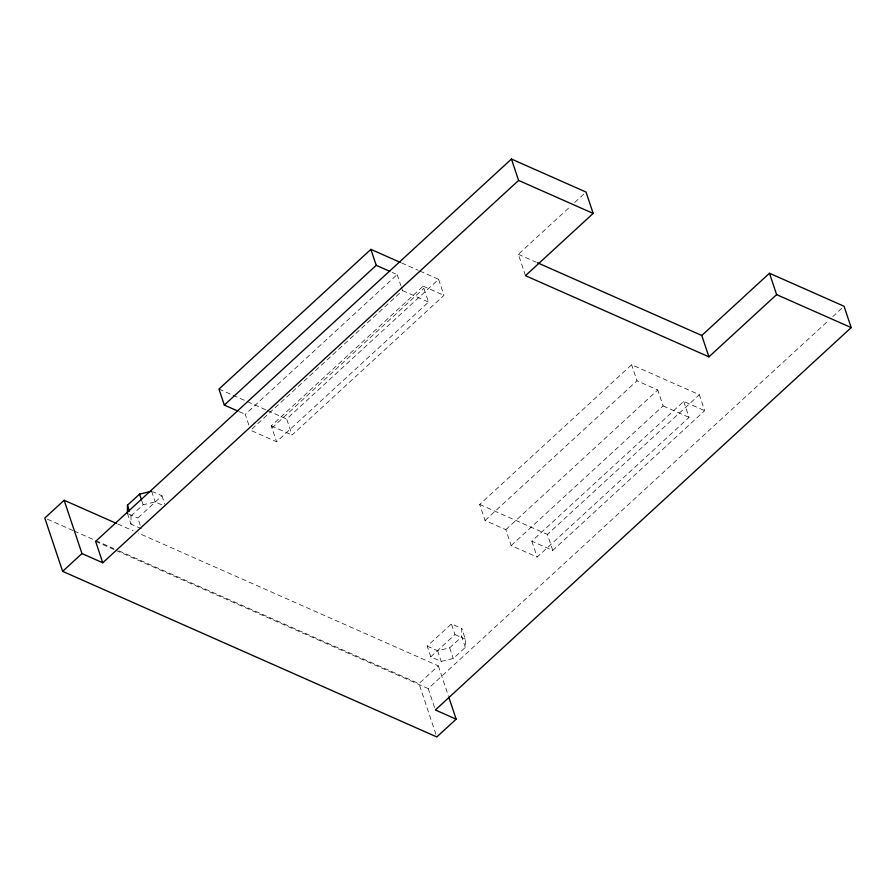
<?xml version="1.0" encoding="UTF-8"?>
<svg xmlns="http://www.w3.org/2000/svg" width="896" height="896" viewBox="0 0 896 896"><rect width="100%" height="100%" fill="white"/><g stroke="black" fill="none" stroke-linecap="round" stroke-linejoin="round"><path stroke-width="0.67" stroke-dasharray="4.48 3.36" d="M141.4 528.73L131.006 524.126L131.029 515.917L129.842 512.355M465.326 647.394L461.754 636.72L461.787 628.499L451.394 623.896L427.213 646.128L430.786 656.813L441.179 661.405L453.242 658.515L465.326 647.394L465.36 639.184L461.787 628.499M131.029 515.917L143.125 504.795L155.176 501.906L162.109 504.974M248.819 424.95L245.269 414.344L397.174 274.602L392.246 272.418M140.202 525.168L137.816 518.045L161.997 495.824L152.757 491.736M401.285 286.888L402.517 290.573L250.589 430.259L276.573 441.762L428.501 302.075L423.181 286.16L271.253 425.846L276.573 441.762M271.97 427.986L423.886 288.288M438.603 279.328L443.968 295.355L292.04 435.042L286.675 419.026L438.603 279.328L419.44 270.85M525.482 275.666L518.336 254.296L570.64 206.203M574.739 202.429L583.979 193.939M683.726 401.419L689.069 417.39L537.152 557.077L511.168 545.586L505.837 529.67L485.05 520.464L479.696 504.448L631.613 364.75L699.328 394.722L704.67 410.693L552.765 550.435L531.821 541.162L683.726 401.419L704.67 410.693M485.05 520.464L636.978 380.778L631.613 364.75M505.837 529.67L657.765 389.973L636.978 380.778M511.168 545.586L663.085 405.888L657.765 389.973M552.765 550.435L547.411 534.408L699.328 394.722M430.786 656.813L454.966 634.581L451.394 623.896M427.213 646.128L437.606 650.731L449.669 647.83L461.754 636.72M435.938 734.35L418.981 683.648L438.312 665.862L138.208 533.042M434.526 707.448L428.221 688.598L828.61 320.443M832.731 316.658L841.994 308.146M518.336 254.296L536.166 262.192M401.554 262.931L418.163 270.29M423.181 286.16L443.968 295.355M402.517 290.573L428.501 302.075M663.085 405.888L689.069 417.39M218.96 389.054L231.739 394.71M233.016 395.27L266.235 409.976M267.512 410.536L286.675 419.026M479.696 504.448L547.411 534.408M239.109 411.622L245.269 414.344M271.253 425.846L292.04 435.042M454.966 634.581L465.36 639.184M128.587 513.957L137.816 518.045M117.779 524.003L133.101 530.779M47.354 519.176L72.89 530.477M74.178 531.048L94.606 540.086M95.883 540.658L113.758 548.565M118.866 550.827L418.981 683.648M95.614 541.397L114.8 549.898M116.088 550.458L428.221 688.598M531.821 541.162L537.152 557.077M397.174 274.602L400.87 285.656M449.669 647.83L453.242 658.515M437.606 650.731L441.179 661.405M438.312 665.862L448.325 695.766M161.997 495.824L164.774 504.123M151.603 491.221L155.176 501.906M141.926 501.234L143.125 504.795M127.422 513.453L131.006 524.126"/><path stroke-width="1.34" d="M127.422 513.453L127.456 505.232L139.552 494.122L151.603 491.221M116.502 523.432L64.142 500.259L44.8 518.045L62.63 571.346L436.811 736.949L456.154 719.163L448.762 697.066M400.277 262.371L370.888 249.368L218.96 389.054L224.325 405.07L237.877 411.074M224.325 405.07L376.23 265.328L370.888 249.368M62.63 571.346L81.973 553.56L64.142 500.259M511.448 159.051L95.614 541.397L102.76 562.766L518.594 180.421L511.448 159.051L586.029 192.058L593.174 213.416L525.482 275.666L708.926 356.854L776.619 294.616L769.474 273.246L701.781 335.485L708.926 356.854M769.474 273.246L844.054 306.253L851.2 327.611L435.366 709.968L456.154 719.163M518.594 180.421L593.174 213.416M776.619 294.616L851.2 327.611M537.443 262.763L701.781 335.485M376.23 265.328L389.782 271.331M81.973 553.56L102.76 562.766M139.552 494.122L141.534 500.046M127.456 505.232L129.45 511.168"/></g></svg>
